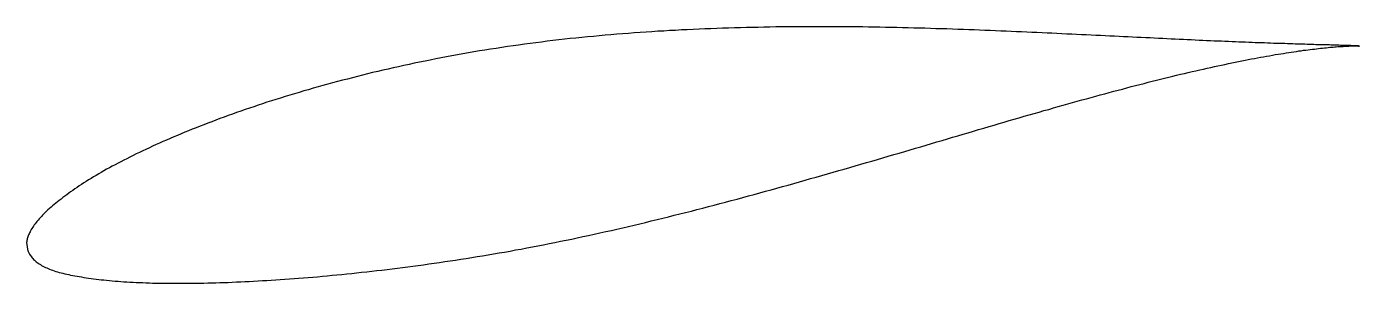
# Model space of a CAD drawing. Header units: metres. Extents: x -34 to 68, y -8 to 12.
import ezdxf

# ---------------------------------------------------------------- set-up
doc = ezdxf.new("R2010")
doc.units = ezdxf.units.M

msp = doc.modelspace()

# ---------------------------------------------------------------- linework, layer by layer
msp.add_lwpolyline([(68.12, 10.47), (68.12, 10.47), (68.11, 10.47), (68.1, 10.47), (68.09, 10.47), (68.07, 10.47), (68.05, 10.48), (68.02, 10.48), (67.99, 10.48), (67.96, 10.48), (67.92, 10.48), (67.88, 10.49), (67.83, 10.49), (67.78, 10.49), (67.73, 10.49), (67.67, 10.5), (67.61, 10.5), (67.54, 10.5), (67.47, 10.51), (67.4, 10.51), (67.32, 10.51), (67.24, 10.51), (67.16, 10.52), (67.07, 10.52), (66.98, 10.52), (66.88, 10.53), (66.78, 10.53), (66.67, 10.53), (66.56, 10.54), (66.45, 10.54), (66.34, 10.54), (66.22, 10.55), (66.09, 10.55), (65.96, 10.55), (65.83, 10.56), (65.7, 10.56), (65.56, 10.56), (65.42, 10.57), (65.27, 10.57), (65.12, 10.58), (64.97, 10.58), (64.81, 10.58), (64.65, 10.59), (64.48, 10.59), (64.31, 10.6), (64.14, 10.6), (63.96, 10.61), (63.78, 10.61), (63.6, 10.62), (63.41, 10.62), (63.22, 10.63), (63.03, 10.64), (62.83, 10.64), (62.63, 10.65), (62.42, 10.66), (62.21, 10.66), (62, 10.67), (61.78, 10.68), (61.56, 10.68), (61.34, 10.69), (61.11, 10.7), (60.88, 10.71), (60.65, 10.72), (60.41, 10.72), (60.17, 10.73), (59.93, 10.74), (59.68, 10.75), (59.43, 10.76), (59.18, 10.77), (58.92, 10.78), (58.66, 10.79), (58.4, 10.8), (58.13, 10.81), (57.86, 10.82), (57.59, 10.84), (57.31, 10.85), (57.03, 10.86), (56.75, 10.87), (56.46, 10.88), (56.17, 10.9), (55.88, 10.91), (55.58, 10.92), (55.28, 10.94), (54.98, 10.95), (54.68, 10.97), (54.37, 10.98), (54.06, 10.99), (53.75, 11.01), (53.43, 11.02), (53.11, 11.04), (52.79, 11.05), (52.46, 11.07), (52.14, 11.09), (51.81, 11.1), (51.47, 11.12), (51.14, 11.13), (50.8, 11.15), (50.46, 11.17), (50.11, 11.18), (49.77, 11.2), (49.42, 11.22), (49.07, 11.23), (48.71, 11.25), (48.35, 11.27), (48, 11.29), (47.63, 11.3), (47.27, 11.32), (46.9, 11.34), (46.53, 11.36), (46.16, 11.38), (45.79, 11.39), (45.41, 11.41), (45.03, 11.43), (44.65, 11.45), (44.27, 11.47), (43.89, 11.48), (43.5, 11.5), (43.11, 11.52), (42.72, 11.54), (42.33, 11.55), (41.93, 11.57), (41.54, 11.59), (41.14, 11.61), (40.74, 11.62), (40.33, 11.64), (39.93, 11.66), (39.52, 11.67), (39.12, 11.69), (38.71, 11.7), (38.29, 11.72), (37.88, 11.73), (37.47, 11.75), (37.05, 11.76), (36.63, 11.78), (36.21, 11.79), (35.79, 11.8), (35.37, 11.82), (34.95, 11.83), (34.52, 11.84), (34.1, 11.85), (33.67, 11.86), (33.24, 11.87), (32.81, 11.88), (32.38, 11.89), (31.94, 11.9), (31.51, 11.91), (31.08, 11.92), (30.64, 11.92), (30.2, 11.93), (29.76, 11.93), (29.33, 11.94), (28.89, 11.94), (28.45, 11.95), (28, 11.95), (27.56, 11.95), (27.12, 11.95), (26.68, 11.95), (26.23, 11.95), (25.79, 11.95), (25.34, 11.95), (24.89, 11.94), (24.45, 11.94), (24, 11.93), (23.55, 11.93), (23.1, 11.92), (22.65, 11.91), (22.2, 11.9), (21.76, 11.9), (21.31, 11.88), (20.86, 11.87), (20.41, 11.86), (19.95, 11.85), (19.5, 11.83), (19.05, 11.82), (18.6, 11.8), (18.15, 11.78), (17.7, 11.76), (17.25, 11.74), (16.8, 11.72), (16.35, 11.7), (15.9, 11.67), (15.45, 11.65), (15, 11.62), (14.55, 11.6), (14.1, 11.57), (13.65, 11.54), (13.2, 11.51), (12.75, 11.48), (12.3, 11.44), (11.86, 11.41), (11.41, 11.37), (10.96, 11.33), (10.52, 11.3), (10.07, 11.26), (9.63, 11.21), (9.18, 11.17), (8.74, 11.13), (8.3, 11.08), (7.86, 11.04), (7.42, 10.99), (6.98, 10.94), (6.54, 10.89), (6.1, 10.84), (5.66, 10.78), (5.23, 10.73), (4.79, 10.67), (4.36, 10.61), (3.92, 10.55), (3.49, 10.49), (3.06, 10.43), (2.63, 10.37), (2.2, 10.3), (1.78, 10.23), (1.35, 10.17), (0.93, 10.1), (0.5, 10.03), (0.08, 9.96), (-0.34, 9.88), (-0.76, 9.81), (-1.17, 9.73), (-1.59, 9.65), (-2, 9.58), (-2.41, 9.5), (-2.83, 9.41), (-3.23, 9.33), (-3.64, 9.25), (-4.05, 9.16), (-4.45, 9.08), (-4.85, 8.99), (-5.25, 8.9), (-5.65, 8.81), (-6.05, 8.72), (-6.45, 8.63), (-6.84, 8.54), (-7.23, 8.45), (-7.62, 8.35), (-8.01, 8.26), (-8.39, 8.16), (-8.77, 8.06), (-9.16, 7.96), (-9.53, 7.87), (-9.91, 7.77), (-10.29, 7.67), (-10.66, 7.56), (-11.03, 7.46), (-11.4, 7.36), (-11.76, 7.26), (-12.13, 7.15), (-12.49, 7.05), (-12.85, 6.94), (-13.2, 6.84), (-13.56, 6.73), (-13.91, 6.62), (-14.26, 6.51), (-14.61, 6.41), (-14.95, 6.3), (-15.3, 6.19), (-15.63, 6.08), (-15.97, 5.96), (-16.31, 5.85), (-16.64, 5.74), (-16.97, 5.63), (-17.29, 5.52), (-17.62, 5.4), (-17.94, 5.29), (-18.26, 5.18), (-18.57, 5.06), (-18.89, 4.95), (-19.2, 4.83), (-19.5, 4.71), (-19.81, 4.6), (-20.11, 4.48), (-20.41, 4.37), (-20.71, 4.25), (-21, 4.13), (-21.29, 4.02), (-21.58, 3.9), (-21.86, 3.78), (-22.14, 3.66), (-22.42, 3.55), (-22.7, 3.43), (-22.97, 3.31), (-23.24, 3.19), (-23.5, 3.07), (-23.77, 2.96), (-24.03, 2.84), (-24.28, 2.72), (-24.54, 2.6), (-24.79, 2.48), (-25.03, 2.37), (-25.28, 2.25), (-25.52, 2.13), (-25.76, 2.01), (-25.99, 1.89), (-26.22, 1.78), (-26.45, 1.66), (-26.67, 1.54), (-26.9, 1.43), (-27.11, 1.31), (-27.33, 1.19), (-27.54, 1.08), (-27.75, 0.96), (-27.95, 0.84), (-28.15, 0.73), (-28.35, 0.61), (-28.54, 0.5), (-28.73, 0.38), (-28.92, 0.27), (-29.1, 0.15), (-29.28, 0.04), (-29.46, -0.08), (-29.63, -0.19), (-29.8, -0.3), (-29.96, -0.42), (-30.13, -0.53), (-30.29, -0.64), (-30.44, -0.75), (-30.59, -0.86), (-30.74, -0.97), (-30.88, -1.08), (-31.02, -1.19), (-31.16, -1.29), (-31.29, -1.4), (-31.42, -1.51), (-31.55, -1.61), (-31.67, -1.71), (-31.79, -1.82), (-31.91, -1.92), (-32.02, -2.02), (-32.13, -2.12), (-32.23, -2.22), (-32.33, -2.32), (-32.43, -2.41), (-32.52, -2.51), (-32.61, -2.61), (-32.7, -2.7), (-32.78, -2.79), (-32.86, -2.89), (-32.93, -2.98), (-33, -3.07), (-33.07, -3.16), (-33.13, -3.25), (-33.19, -3.34), (-33.25, -3.43), (-33.3, -3.51), (-33.35, -3.6), (-33.39, -3.68), (-33.43, -3.76), (-33.47, -3.84), (-33.5, -3.92), (-33.53, -4), (-33.56, -4.08), (-33.58, -4.15), (-33.6, -4.22), (-33.61, -4.28), (-33.63, -4.35), (-33.64, -4.4), (-33.64, -4.45), (-33.65, -4.48), (-33.65, -4.51), (-33.55, -5.16), (-33.55, -5.16), (-33.54, -5.17), (-33.53, -5.2), (-33.51, -5.23), (-33.48, -5.28), (-33.45, -5.34), (-33.42, -5.4), (-33.38, -5.46), (-33.33, -5.53), (-33.29, -5.59), (-33.24, -5.66), (-33.18, -5.72), (-33.12, -5.79), (-33.06, -5.85), (-32.99, -5.91), (-32.92, -5.97), (-32.85, -6.03), (-32.77, -6.08), (-32.69, -6.14), (-32.6, -6.19), (-32.51, -6.25), (-32.42, -6.3), (-32.32, -6.35), (-32.22, -6.4), (-32.12, -6.44), (-32.01, -6.49), (-31.9, -6.53), (-31.79, -6.58), (-31.67, -6.62), (-31.55, -6.66), (-31.42, -6.7), (-31.29, -6.74), (-31.16, -6.78), (-31.02, -6.81), (-30.88, -6.85), (-30.74, -6.88), (-30.59, -6.92), (-30.44, -6.95), (-30.29, -6.98), (-30.13, -7.01), (-29.97, -7.04), (-29.8, -7.08), (-29.63, -7.1), (-29.46, -7.13), (-29.28, -7.16), (-29.1, -7.19), (-28.92, -7.22), (-28.73, -7.24), (-28.54, -7.27), (-28.35, -7.29), (-28.15, -7.32), (-27.95, -7.34), (-27.75, -7.36), (-27.54, -7.38), (-27.33, -7.4), (-27.11, -7.42), (-26.89, -7.44), (-26.67, -7.46), (-26.45, -7.48), (-26.22, -7.49), (-25.99, -7.51), (-25.76, -7.52), (-25.52, -7.53), (-25.28, -7.54), (-25.03, -7.55), (-24.79, -7.56), (-24.54, -7.57), (-24.28, -7.58), (-24.03, -7.59), (-23.77, -7.59), (-23.5, -7.6), (-23.24, -7.6), (-22.97, -7.61), (-22.7, -7.61), (-22.42, -7.61), (-22.14, -7.61), (-21.86, -7.61), (-21.58, -7.61), (-21.29, -7.61), (-21, -7.61), (-20.71, -7.6), (-20.41, -7.6), (-20.11, -7.59), (-19.81, -7.58), (-19.51, -7.58), (-19.2, -7.57), (-18.89, -7.56), (-18.58, -7.55), (-18.26, -7.54), (-17.95, -7.53), (-17.63, -7.51), (-17.3, -7.5), (-16.98, -7.48), (-16.65, -7.47), (-16.32, -7.45), (-15.98, -7.43), (-15.65, -7.41), (-15.31, -7.39), (-14.97, -7.37), (-14.63, -7.35), (-14.28, -7.33), (-13.93, -7.3), (-13.58, -7.28), (-13.23, -7.25), (-12.88, -7.23), (-12.52, -7.2), (-12.16, -7.17), (-11.8, -7.14), (-11.43, -7.11), (-11.07, -7.07), (-10.7, -7.04), (-10.33, -7), (-9.96, -6.97), (-9.58, -6.93), (-9.21, -6.89), (-8.83, -6.86), (-8.45, -6.82), (-8.07, -6.77), (-7.68, -6.73), (-7.3, -6.69), (-6.91, -6.64), (-6.52, -6.6), (-6.13, -6.55), (-5.74, -6.5), (-5.34, -6.46), (-4.95, -6.41), (-4.55, -6.36), (-4.15, -6.3), (-3.75, -6.25), (-3.35, -6.2), (-2.94, -6.14), (-2.54, -6.08), (-2.13, -6.02), (-1.72, -5.96), (-1.31, -5.9), (-0.9, -5.84), (-0.49, -5.78), (-0.08, -5.71), (0.34, -5.65), (0.75, -5.58), (1.17, -5.51), (1.59, -5.44), (2.01, -5.37), (2.43, -5.3), (2.85, -5.23), (3.27, -5.15), (3.69, -5.07), (4.12, -5), (4.54, -4.92), (4.97, -4.84), (5.39, -4.75), (5.82, -4.67), (6.25, -4.59), (6.68, -4.5), (7.11, -4.41), (7.54, -4.33), (7.97, -4.24), (8.4, -4.14), (8.83, -4.05), (9.26, -3.96), (9.7, -3.87), (10.13, -3.77), (10.57, -3.67), (11, -3.58), (11.43, -3.48), (11.87, -3.38), (12.3, -3.28), (12.74, -3.17), (13.18, -3.07), (13.61, -2.97), (14.05, -2.86), (14.49, -2.76), (14.92, -2.65), (15.36, -2.54), (15.8, -2.43), (16.23, -2.32), (16.67, -2.21), (17.11, -2.1), (17.54, -1.99), (17.98, -1.88), (18.42, -1.76), (18.85, -1.65), (19.29, -1.53), (19.73, -1.42), (20.16, -1.3), (20.6, -1.19), (21.03, -1.07), (21.47, -0.95), (21.9, -0.83), (22.34, -0.72), (22.77, -0.6), (23.21, -0.48), (23.64, -0.36), (24.07, -0.24), (24.5, -0.12), (24.93, 0), (25.37, 0.12), (25.8, 0.24), (26.22, 0.37), (26.65, 0.49), (27.08, 0.61), (27.51, 0.73), (27.94, 0.85), (28.36, 0.98), (28.79, 1.1), (29.21, 1.22), (29.63, 1.34), (30.06, 1.46), (30.48, 1.59), (30.9, 1.71), (31.32, 1.83), (31.74, 1.95), (32.15, 2.08), (32.57, 2.2), (32.98, 2.32), (33.4, 2.44), (33.81, 2.56), (34.22, 2.68), (34.63, 2.8), (35.04, 2.93), (35.45, 3.05), (35.85, 3.17), (36.26, 3.28), (36.66, 3.4), (37.06, 3.52), (37.47, 3.64), (37.86, 3.76), (38.26, 3.87), (38.66, 3.99), (39.05, 4.11), (39.45, 4.22), (39.84, 4.34), (40.23, 4.45), (40.62, 4.56), (41, 4.68), (41.39, 4.79), (41.77, 4.9), (42.15, 5.01), (42.53, 5.12), (42.91, 5.23), (43.28, 5.34), (43.66, 5.44), (44.03, 5.55), (44.4, 5.65), (44.77, 5.76), (45.13, 5.86), (45.5, 5.96), (45.86, 6.07), (46.22, 6.17), (46.58, 6.27), (46.93, 6.37), (47.29, 6.46), (47.64, 6.56), (47.99, 6.66), (48.33, 6.75), (48.68, 6.84), (49.02, 6.93), (49.36, 7.03), (49.7, 7.12), (50.03, 7.2), (50.37, 7.29), (50.7, 7.38), (51.03, 7.46), (51.35, 7.55), (51.68, 7.63), (52, 7.71), (52.31, 7.79), (52.63, 7.87), (52.94, 7.95), (53.25, 8.03), (53.56, 8.1), (53.87, 8.17), (54.17, 8.25), (54.47, 8.32), (54.77, 8.39), (55.06, 8.46), (55.36, 8.53), (55.64, 8.59), (55.93, 8.66), (56.21, 8.72), (56.5, 8.79), (56.77, 8.85), (57.05, 8.91), (57.32, 8.97), (57.59, 9.02), (57.86, 9.08), (58.12, 9.14), (58.38, 9.19), (58.64, 9.24), (58.89, 9.29), (59.14, 9.35), (59.39, 9.39), (59.63, 9.44), (59.88, 9.49), (60.11, 9.53), (60.35, 9.58), (60.58, 9.62), (60.81, 9.66), (61.04, 9.7), (61.26, 9.74), (61.48, 9.78), (61.7, 9.82), (61.91, 9.85), (62.12, 9.89), (62.33, 9.92), (62.53, 9.95), (62.73, 9.98), (62.92, 10.01), (63.12, 10.04), (63.31, 10.07), (63.49, 10.1), (63.68, 10.12), (63.85, 10.15), (64.03, 10.17), (64.2, 10.19), (64.37, 10.21), (64.54, 10.23), (64.7, 10.25), (64.86, 10.27), (65.01, 10.29), (65.16, 10.31), (65.31, 10.32), (65.45, 10.34), (65.59, 10.35), (65.73, 10.36), (65.86, 10.38), (65.99, 10.39), (66.12, 10.4), (66.24, 10.41), (66.36, 10.42), (66.47, 10.43), (66.58, 10.44), (66.69, 10.44), (66.79, 10.45), (66.89, 10.45), (66.98, 10.46), (67.08, 10.46), (67.16, 10.47), (67.25, 10.47), (67.33, 10.47), (67.41, 10.48), (67.48, 10.48), (67.55, 10.48), (67.61, 10.48), (67.67, 10.48), (67.73, 10.48), (67.78, 10.48), (67.83, 10.48), (67.88, 10.48), (67.92, 10.48), (67.96, 10.48), (67.99, 10.48), (68.02, 10.48), (68.05, 10.47), (68.07, 10.47), (68.09, 10.47), (68.1, 10.47), (68.11, 10.47), (68.12, 10.47), (68.12, 10.47)], close=True)

doc.saveas('drawing.dxf')
